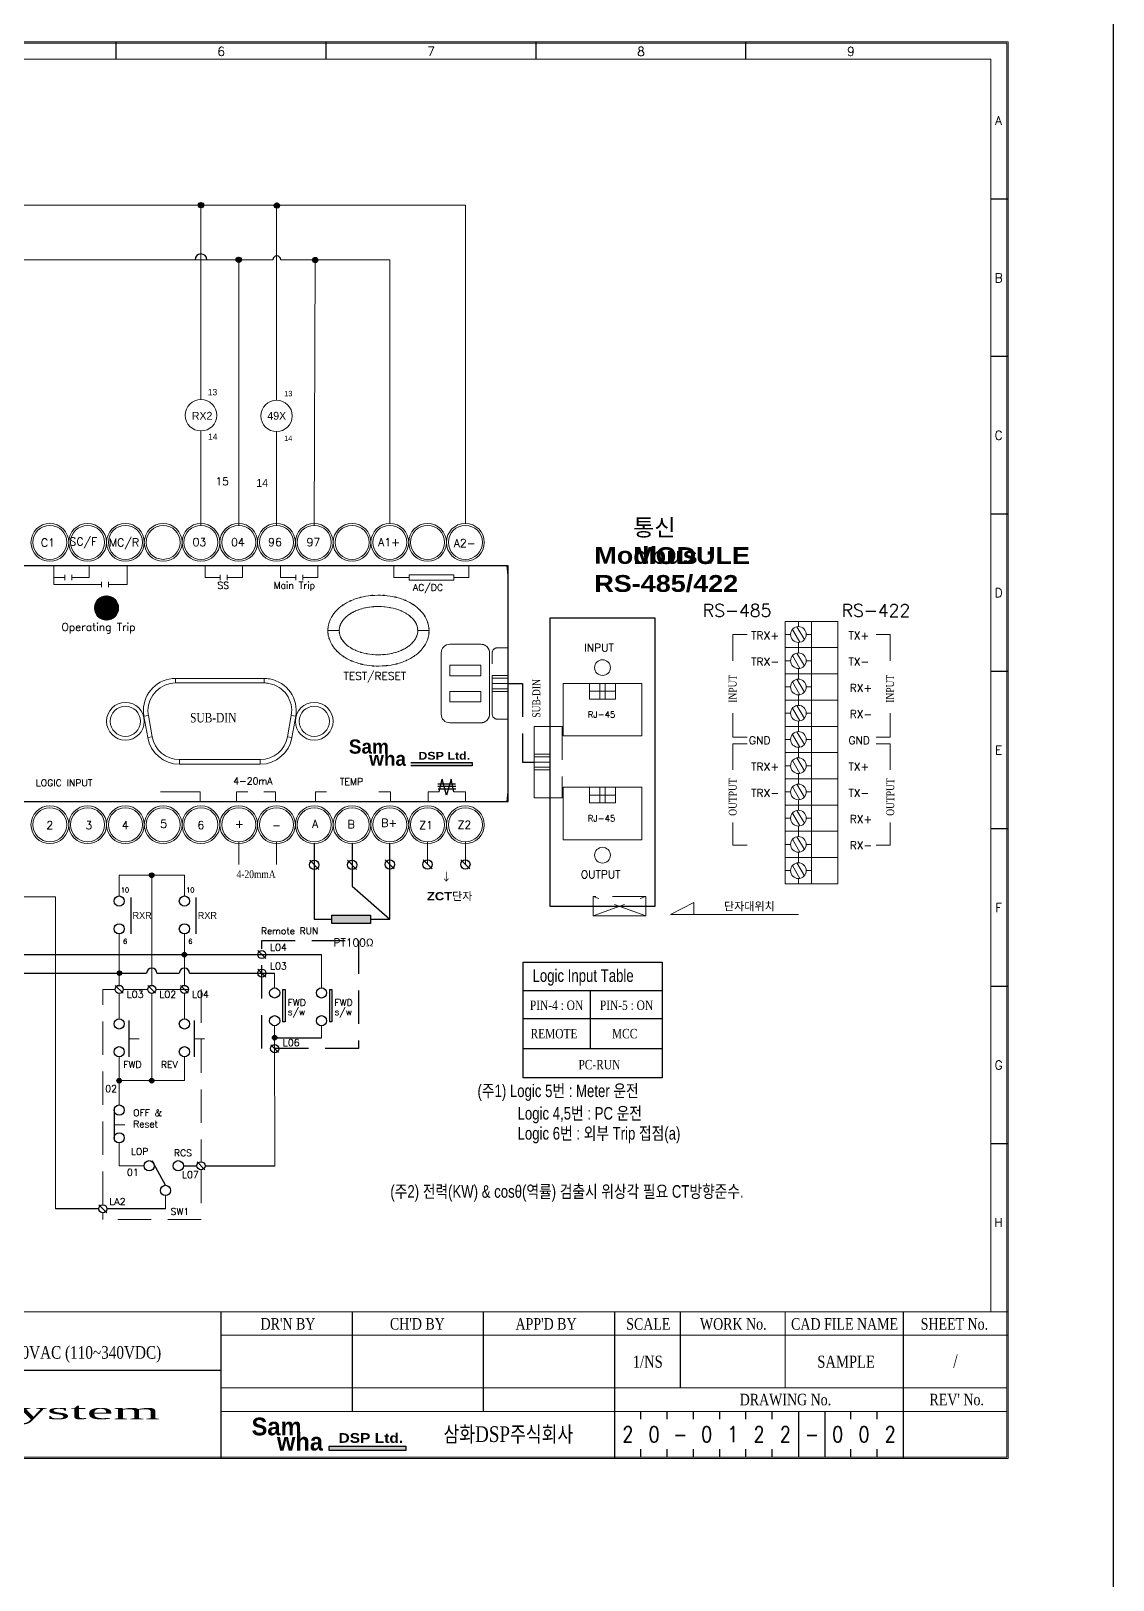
# Model space of a CAD drawing. Header units: millimetres. Extents: x 54 to 1685, y 68 to 1015.
# Drawn here: x 256.5 to 462.8, y 363.6 to 658.8 of the extents above; entities that cross this region are included whole.
import ezdxf
from ezdxf.enums import TextEntityAlignment as Align

# ---------------------------------------------------------------- set-up
doc = ezdxf.new("R2010")
doc.units = ezdxf.units.MM
doc.linetypes.add('DASHED2', pattern=[9.525, 6.35, -3.175])
for name, color, linetype in [('20', 2, 'Continuous'), ('30', 3, 'Continuous'), ('40', 7, 'Continuous'), ('70', 7, 'Continuous')]:
    doc.layers.add(name, color=color, linetype=linetype)
doc.styles.add('ROMANS', font='romans')
doc.styles.add('SD', font='ROMAND.shx', dxfattribs={"width": 0.8})
doc.styles.add('SIMPLEX', font='SIMPLEX.shx', dxfattribs={"bigfont": 'HBRDS.shx'})
doc.styles.add('SS', font='batang.ttc', dxfattribs={"width": 0.8})
doc.styles.get("Standard").update_dxf_attribs({"font": 'BareunDotumPro1.ttf'})
doc.styles.add('STYLE2', font='romant.shx')
doc.styles.add('굴림체', font='gulim.ttc')

msp = doc.modelspace()

# ---------------------------------------------------------------- hatches: boundary and pattern name
for color, points in [(5, [(328.928, 518.736), (328.928, 519.402), (340.632, 519.402), (340.632, 518.736)]), (256, [(313.842, 488.716), (313.842, 490.32), (313.842, 490.32), (321.224, 490.32), (321.224, 490.32), (321.224, 488.716), (321.224, 488.716)]), (5, [(313.344, 388.251), (313.344, 389.084), (327.975, 389.084), (327.975, 388.251)])]:
    msp.add_hatch(color=color).paths.add_polyline_path(points)
at = {"layer": '70'}
h = msp.add_hatch(dxfattribs=at)
h.set_pattern_fill('ANSI33', color=256, style=0)
h.set_pattern_definition([(45, (1094.74, 353.12197), (-0.176776695, 0.176776695), []), (45, (1094.91677, 353.12197), (-0.176776695, 0.176776695), [0.125, -0.0625])])
h.paths.add_polyline_path([(288.932, 626.085, 0.4142136), (288.432, 625.585, 0.4142136), (288.932, 625.085)])
h.paths.add_polyline_path([(288.932, 626.085), (288.932, 625.585), (289.432, 625.585, 0.4142136)])
h.paths.add_polyline_path([(289.432, 625.585), (288.932, 625.585), (288.932, 625.085, 0.4142136)])
h = msp.add_hatch(dxfattribs=at)
h.set_pattern_fill('ANSI33', color=256, style=0)
h.set_pattern_definition([(45, (1109.19713, 353.04866), (-0.176776695, 0.176776695), []), (45, (1109.3739, 353.04866), (-0.176776695, 0.176776695), [0.125, -0.0625])])
h.paths.add_polyline_path([(303.389, 626.012, 0.4142136), (302.889, 625.512, 0.4142136), (303.389, 625.012)])
h.paths.add_polyline_path([(303.389, 626.012), (303.389, 625.512), (303.889, 625.512, 0.4142136)])
h.paths.add_polyline_path([(303.889, 625.512), (303.389, 625.512), (303.389, 625.012, 0.4142136)])
h = msp.add_hatch(dxfattribs=at)
h.set_pattern_fill('ANSI33', color=256, style=0)
h.set_pattern_definition([(45, (1101.9324, 342.7145), (-0.176776695, 0.176776695), []), (45, (1102.10918, 342.7145), (-0.176776695, 0.176776695), [0.125, -0.0625])])
h.paths.add_polyline_path([(296.125, 615.678, 0.4142136), (295.625, 615.178, 0.4142136), (296.125, 614.678)])
h.paths.add_polyline_path([(296.125, 615.678), (296.125, 615.178), (296.625, 615.178, 0.4142136)])
h.paths.add_polyline_path([(296.625, 615.178), (296.125, 615.178), (296.125, 614.678, 0.4142136)])
h = msp.add_hatch(dxfattribs=at)
h.set_pattern_fill('ANSI33', color=256, style=0)
h.set_pattern_definition([(45, (1116.5085, 342.66389), (-0.176776695, 0.176776695), []), (45, (1116.68529, 342.66389), (-0.176776695, 0.176776695), [0.125, -0.0625])])
h.paths.add_polyline_path([(310.701, 615.627, 0.4142136), (310.201, 615.127, 0.4142136), (310.701, 614.627)])
h.paths.add_polyline_path([(310.701, 615.627), (310.701, 615.127), (311.201, 615.127, 0.4142136)])
h.paths.add_polyline_path([(311.201, 615.127), (310.701, 615.127), (310.701, 614.627, 0.4142136)])
at = {"layer": '70', "lineweight": 20}
h = msp.add_hatch(dxfattribs=at)
h.set_pattern_fill('ANSI31', color=3, style=0)
h.set_pattern_definition([(45, (-5007.98675, 25252.11128), (-0.08838834765, 0.08838834765), [])])
h.paths.add_polyline_path([(273.238, 548.827, 1), (268.631, 548.827, 1)])
at = {"layer": '70'}
h = msp.add_hatch(dxfattribs=at)
h.set_pattern_fill('ANSI33', color=256, scale=0.864, style=0)
h.set_pattern_definition([(45, (975.76864, 262.48722), (-0.152735065, 0.152735065), []), (45, (975.92137, 262.48722), (-0.152735065, 0.152735065), [0.108, -0.054])])
h.paths.add_polyline_path([(279.551, 498.328, 0.4142136), (279.119, 497.896, 0.4142136), (279.551, 497.464)])
h.paths.add_polyline_path([(279.551, 498.328), (279.551, 497.896), (279.983, 497.896, 0.4142136)])
h.paths.add_polyline_path([(279.983, 497.896), (279.551, 497.896), (279.551, 497.464, 0.4142136)])
h = msp.add_hatch(dxfattribs=at)
h.set_pattern_fill('ANSI33', color=256, scale=0.864, style=0)
h.set_pattern_definition([(45, (981.99265, 247.36772), (-0.152735065, 0.152735065), []), (45, (982.14538, 247.36772), (-0.152735065, 0.152735065), [0.108, -0.054])])
h.paths.add_polyline_path([(285.775, 483.208, 0.4142136), (285.343, 482.776, 0.4142136), (285.775, 482.344)])
h.paths.add_polyline_path([(285.775, 483.208), (285.775, 482.776), (286.207, 482.776, 0.4142136)])
h.paths.add_polyline_path([(286.207, 482.776), (285.775, 482.776), (285.775, 482.344, 0.4142136)])
h = msp.add_hatch(dxfattribs=at)
h.set_pattern_fill('ANSI33', color=256, scale=0.864, style=0)
h.set_pattern_definition([(45, (969.611, 243.83784), (-0.152735065, 0.152735065), []), (45, (969.76373, 243.83784), (-0.152735065, 0.152735065), [0.108, -0.054])])
h.paths.add_polyline_path([(273.393, 479.678, 0.4142136), (272.961, 479.246, 0.4142136), (273.393, 478.814)])
h.paths.add_polyline_path([(273.393, 479.678), (273.393, 479.246), (273.825, 479.246, 0.4142136)])
h.paths.add_polyline_path([(273.825, 479.246), (273.393, 479.246), (273.393, 478.814, 0.4142136)])
h = msp.add_hatch(dxfattribs=at)
h.set_pattern_fill('ANSI33', color=256, scale=0.864, style=0)
h.set_pattern_definition([(45, (999.1953, 231.52785), (-0.152735065, 0.152735065), []), (45, (999.34803, 231.52785), (-0.152735065, 0.152735065), [0.108, -0.054])])
h.paths.add_polyline_path([(302.977, 467.368, 0.4142136), (302.545, 466.936, 0.4142136), (302.977, 466.504)])
h.paths.add_polyline_path([(302.977, 467.368), (302.977, 466.936), (303.409, 466.936, 0.4142136)])
h.paths.add_polyline_path([(303.409, 466.936), (302.977, 466.936), (302.977, 466.504, 0.4142136)])
h = msp.add_hatch(dxfattribs=at)
h.set_pattern_fill('ANSI33', color=256, scale=0.864, style=0)
h.set_pattern_definition([(45, (969.55366, 223.35494), (-0.152735065, 0.152735065), []), (45, (969.7064, 223.35494), (-0.152735065, 0.152735065), [0.108, -0.054])])
h.paths.add_polyline_path([(273.336, 459.195, 0.4142136), (272.904, 458.763, 0.4142136), (273.336, 458.331)])
h.paths.add_polyline_path([(273.336, 459.195), (273.336, 458.763), (273.768, 458.763, 0.4142136)])
h.paths.add_polyline_path([(273.768, 458.763), (273.336, 458.763), (273.336, 458.331, 0.4142136)])
h = msp.add_hatch(dxfattribs=at)
h.set_pattern_fill('ANSI33', color=256, scale=0.864, style=0)
h.set_pattern_definition([(45, (975.76904, 223.35494), (-0.152735065, 0.152735065), []), (45, (975.92177, 223.35494), (-0.152735065, 0.152735065), [0.108, -0.054])])
h.paths.add_polyline_path([(279.551, 459.195, 0.4142136), (279.119, 458.763, 0.4142136), (279.551, 458.331)])
h.paths.add_polyline_path([(279.551, 459.195), (279.551, 458.763), (279.983, 458.763, 0.4142136)])
h.paths.add_polyline_path([(279.983, 458.763), (279.551, 458.763), (279.551, 458.331, 0.4142136)])

# ---------------------------------------------------------------- linework, layer by layer
at = {"color": 0, "lineweight": 15}
for p, q in [((339.319, 625.585), (185.748, 625.585)), ((288.932, 625.585), (288.932, 588.562)), ((303.33, 625.629), (303.33, 588.436)), ((260.136, 615.178), (185.748, 615.178)), ((273.79, 615.178), (248.621, 615.178)), ((302.645, 615.178), (273.79, 615.178)), ((310.701, 615.178), (304.133, 615.178)), ((324.919, 615.178), (310.701, 615.178)), ((261.223, 493.784), (261.223, 434.339))]:
    msp.add_line(p, q, dxfattribs=at)
at = {"color": 7, "lineweight": 30}
for p, q in [((347.454, 556.89), (194.415, 556.89)), ((347.454, 511.971), (347.454, 556.89)), ((194.415, 511.971), (347.454, 511.971))]:
    msp.add_line(p, q, dxfattribs=at)
at = {"color": 7, "lineweight": 15}
for p, q in [((313.117, 544.508), (315.277, 544.508)), ((332.409, 544.508), (330.249, 544.508)), ((284.098, 535.404), (300.959, 535.404)), ((284.098, 535.404), (284.098, 534.54)), ((284.098, 534.54), (300.959, 534.54)), ((300.959, 535.404), (300.959, 534.54)), ((278.059, 528.205), (278.91, 528.356)), ((278.777, 524.128), (278.059, 528.205)), ((279.629, 524.279), (278.91, 528.356)), ((306.148, 528.356), (305.43, 524.279)), ((306.999, 528.205), (306.148, 528.356)), ((306.999, 528.205), (306.28, 524.128)), ((278.777, 524.128), (279.629, 524.279)), ((306.28, 524.128), (305.43, 524.279)), ((300.24, 519.925), (284.817, 519.925)), ((284.817, 519.061), (284.817, 519.925)), ((300.24, 519.061), (300.24, 519.925)), ((300.24, 519.061), (284.817, 519.061))]:
    msp.add_line(p, q, dxfattribs=at)
at = {"color": 7, "lineweight": 0}
for p, q in [((334.709, 528.596), (334.709, 540.265)), ((336.365, 541.921), (342.275, 541.921)), ((343.93, 540.265), (343.93, 528.596)), ((336.365, 537.921), (342.275, 537.921)), ((336.365, 535.921), (342.275, 535.921)), ((336.365, 532.921), (342.275, 532.921)), ((336.365, 530.921), (342.275, 530.921)), ((342.275, 526.94), (336.365, 526.94))]:
    msp.add_line(p, q, dxfattribs=at)
at = {"color": 5}
for p, q in [((328.928, 519.402), (340.632, 519.402)), ((340.632, 518.736), (328.928, 518.736)), ((340.632, 519.402), (340.632, 518.736)), ((313.344, 389.084), (327.975, 389.084)), ((313.344, 388.251), (313.344, 389.084)), ((327.975, 388.251), (313.344, 388.251)), ((327.975, 389.084), (327.975, 388.251))]:
    msp.add_line(p, q, dxfattribs=at)
at = {"color": 7}
for p, q in [((335.768, 515.268), (334.069, 515.268)), ((335.783, 514.783), (334.084, 514.783)), ((335.831, 514.3), (334.132, 514.3)), ((337.467, 515.268), (335.768, 515.268)), ((337.482, 514.783), (335.783, 514.783)), ((337.53, 514.3), (335.831, 514.3)), ((282.162, 438.811), (279.619, 443.451))]:
    msp.add_line(p, q, dxfattribs=at)
at = {"color": 7, "linetype": 'DASHED2'}
for p, q in [((334.352, 513.798), (334.886, 516.216)), ((335.735, 513.13), (334.886, 516.216)), ((336.585, 516.216), (335.735, 513.13)), ((337.119, 513.798), (336.585, 516.216))]:
    msp.add_line(p, q, dxfattribs=at)
for p, q in [((310.525, 503.929), (310.525, 489.518)), ((317.723, 503.928), (317.723, 495.815)), ((324.922, 489.518), (324.922, 503.928)), ((317.723, 495.815), (324.922, 489.518)), ((310.525, 489.518), (313.842, 489.518)), ((321.224, 489.518), (324.922, 489.518)), ((248.454, 482.776), (291.018, 482.776)), ((291.018, 482.776), (311.895, 482.776)), ((350.355, 459.309), (350.355, 481.304)), ((350.355, 481.304), (376.852, 481.304)), ((376.852, 481.304), (376.852, 459.309)), ((242.234, 479.246), (278.579, 479.246)), ((280.523, 479.246), (284.798, 479.246)), ((286.742, 479.246), (291.018, 479.246)), ((291.018, 479.246), (302.977, 479.246)), ((304.497, 476.115), (304.971, 476.115)), ((313.415, 476.115), (313.889, 476.115)), ((350.355, 475.966), (376.852, 475.966)), ((363.176, 464.861), (363.176, 475.966)), ((304.971, 469.975), (304.497, 469.975)), ((313.889, 469.975), (313.415, 469.975)), ((350.355, 470.627), (376.852, 470.627)), ((302.977, 466.936), (311.895, 466.936)), ((350.355, 464.861), (376.852, 464.861)), ((376.852, 459.309), (350.355, 459.309)), ((285.589, 442.542), (288.174, 442.542)), ((289.713, 442.542), (302.981, 442.542)), ((269.457, 434.339), (261.23, 434.339)), ((282.162, 434.339), (270.996, 434.339))]:
    msp.add_line(p, q)
at = {"color": 0}
for p, q in [((311.383, 499.003), (309.667, 500.741)), ((318.582, 499.003), (316.865, 500.741)), ((325.78, 499.102), (324.064, 500.839)), ((332.977, 499.102), (331.261, 500.839)), ((340.177, 499.102), (338.461, 500.839)), ((275.543, 493.632), (275.543, 486.723)), ((287.982, 493.632), (287.982, 486.723)), ((301.27, 482.026), (299.787, 483.527)), ((301.27, 478.496), (299.787, 479.997)), ((274.077, 475.398), (272.594, 476.899)), ((280.292, 475.398), (278.809, 476.899)), ((286.516, 475.398), (285.033, 476.899)), ((304.497, 476.115), (304.497, 469.975)), ((304.971, 476.115), (304.971, 469.975)), ((313.415, 476.115), (313.415, 469.975)), ((313.889, 476.115), (313.889, 469.975)), ((275.178, 470.208), (275.178, 463.299)), ((287.617, 470.208), (287.617, 463.299)), ((303.719, 464.107), (302.236, 465.608)), ((272.407, 453.417), (272.407, 447.596)), ((289.685, 441.791), (288.202, 443.292)), ((270.968, 433.588), (269.485, 435.089))]:
    msp.add_line(p, q, dxfattribs=at)
at = {"color": 1}
msp.add_lwpolyline([(53.531, 1015.074), (462.75, 1015.074), (462.75, 67.871), (53.531, 67.871)], close=True, dxfattribs=at)
msp.add_lwpolyline([(313.842, 488.716), (313.842, 490.32), (321.224, 490.32), (321.224, 488.716)], close=True)
at = {"color": 3, "linetype": 'DASHED2'}
msp.add_lwpolyline([(300.529, 485.489), (318.96, 485.489), (318.96, 464.857), (300.529, 464.857)], close=True, dxfattribs=at)
at = {"color": 7, "lineweight": 15}
for centre, radius in [((260.136, 561.334), 3.599), ((260.136, 561.334), 3.239), ((267.335, 561.334), 3.599), ((267.335, 561.334), 3.239), ((274.533, 561.334), 3.599), ((274.533, 561.334), 3.239), ((281.732, 561.334), 3.599), ((281.732, 561.334), 3.238), ((288.93, 561.334), 3.599), ((288.93, 561.334), 3.239), ((296.129, 561.334), 3.599), ((296.128, 561.334), 3.239), ((303.327, 561.334), 3.599), ((303.327, 561.334), 3.239), ((310.525, 561.334), 3.599), ((310.525, 561.334), 3.239), ((317.723, 561.334), 3.599), ((317.724, 561.334), 3.24), ((324.922, 561.334), 3.599), ((324.922, 561.334), 3.239), ((332.121, 561.334), 3.599), ((332.121, 561.334), 3.239), ((339.319, 561.334), 3.6), ((339.319, 561.334), 3.239), ((274.533, 527.232), 3.599), ((274.534, 527.232), 2.879), ((310.525, 527.232), 3.599), ((310.526, 527.232), 2.879), ((260.136, 507.528), 3.599), ((260.136, 507.528), 3.239), ((267.335, 507.528), 3.599), ((267.335, 507.528), 3.239), ((274.533, 507.528), 3.599), ((274.533, 507.528), 3.239), ((281.732, 507.528), 3.599), ((281.732, 507.528), 3.238), ((288.93, 507.528), 3.599), ((288.93, 507.528), 3.239), ((296.129, 507.528), 3.599), ((296.128, 507.528), 3.239), ((303.327, 507.528), 3.599), ((303.327, 507.528), 3.239), ((310.525, 507.528), 3.599), ((310.525, 507.528), 3.239), ((317.723, 507.528), 3.599), ((317.724, 507.528), 3.24), ((324.922, 507.528), 3.599), ((324.922, 507.528), 3.239), ((332.121, 507.528), 3.599), ((332.121, 507.528), 3.239), ((339.319, 507.528), 3.6), ((339.319, 507.528), 3.239)]:
    msp.add_circle(centre, radius, dxfattribs=at)
at = {"color": 3, "lineweight": 15}
msp.add_circle((270.934, 548.827), 2.303, dxfattribs=at)
at = {"color": 0}
for centre, radius in [((310.525, 499.872), 0.891), ((317.723, 499.872), 0.891), ((324.922, 499.971), 0.891), ((332.119, 499.971), 0.891), ((339.319, 499.971), 0.891), ((273.34, 492.984), 0.972), ((285.779, 492.984), 0.972), ((273.34, 487.695), 0.972), ((285.779, 487.695), 0.972), ((300.529, 482.776), 0.77), ((300.529, 479.246), 0.77), ((273.336, 476.148), 0.77), ((279.551, 476.148), 0.77), ((285.775, 476.148), 0.77), ((302.977, 475.467), 0.972), ((311.895, 475.467), 0.972), ((273.336, 469.56), 0.972), ((285.775, 469.56), 0.972), ((302.977, 470.178), 0.972), ((311.895, 470.178), 0.972), ((273.336, 464.271), 0.972), ((285.775, 464.271), 0.972), ((302.978, 464.857), 0.77), ((273.342, 453.151), 0.972), ((273.342, 447.862), 0.972), ((279.053, 442.542), 0.972), ((284.617, 442.542), 0.972), ((288.943, 442.542), 0.77), ((282.162, 437.839), 0.972), ((270.227, 434.339), 0.77)]:
    msp.add_circle(centre, radius, dxfattribs=at)
for centre, radius in [((288.932, 615.178), 1.125), ((279.551, 479.246), 0.972), ((285.77, 479.246), 0.972)]:
    msp.add_arc(centre, radius, 0, 180, dxfattribs=at)
msp.add_arc((303.388, 615.178), 0.746, 0, 180)
at = {"color": 7, "lineweight": 15}
for points, knots in [([(347.224, 556.89), (347.224, 556.885), (347.22, 556.881), (347.215, 556.881), (347.21, 556.881), (347.206, 556.885), (347.206, 556.89), (347.206, 556.894), (347.21, 556.899), (347.215, 556.899), (347.22, 556.899), (347.224, 556.894), (347.224, 556.89)], [0, 0, 0, 0, 1, 1, 1, 2, 2, 2, 3, 3, 3, 4, 4, 4, 4]), ([(313.117, 544.508), (313.189, 545.736), (313.056, 544.102), (313.184, 545.326), (313.66, 547.178), (312.942, 544.732), (313.541, 546.548), (314.526, 548.378), (313.136, 545.985), (314.238, 547.745), (315.744, 549.444), (313.668, 547.243), (315.276, 548.845), (317.29, 550.326), (314.553, 548.428), (316.644, 549.795), (319.146, 550.988), (315.774, 549.479), (318.331, 550.55), (321.309, 551.391), (317.312, 550.36), (320.327, 551.065), (323.797, 551.458), (319.162, 551.041), (322.645, 551.274), (326.174, 551.094), (321.477, 551.443), (324.994, 551.1), (328.058, 550.432), (323.996, 551.415), (327.026, 550.608), (329.628, 549.566), (326.195, 551.039), (328.742, 549.872), (330.883, 548.523), (328.08, 550.397), (330.144, 548.936), (331.798, 547.347), (329.659, 549.529), (331.214, 547.844), (332.359, 546.093), (330.91, 548.476), (331.938, 546.652), (332.576, 544.847), (331.807, 547.28), (332.323, 545.436), (332.487, 544.046), (332.316, 545.904), (332.409, 544.508)], [0, 0, 0, 0, 1, 1, 1, 2, 2, 2, 3, 3, 3, 4, 4, 4, 5, 5, 5, 6, 6, 6, 7, 7, 7, 8, 8, 8, 9, 9, 9, 10, 10, 10, 11, 11, 11, 12, 12, 12, 13, 13, 13, 14, 14, 14, 15, 15, 15, 16, 16, 16, 16]), ([(315.277, 544.508), (315.292, 544.942), (315.263, 544.365), (315.291, 544.797), (315.356, 545.261), (315.261, 544.644), (315.339, 545.105), (315.461, 545.594), (315.288, 544.945), (315.425, 545.429), (315.611, 545.93), (315.353, 545.267), (315.555, 545.761), (315.804, 546.259), (315.461, 545.599), (315.725, 546.091), (316.038, 546.58), (315.612, 545.933), (315.939, 546.414), (316.315, 546.893), (315.806, 546.261), (316.194, 546.729), (316.634, 547.194), (316.039, 546.582), (316.49, 547.035), (316.995, 547.483), (316.316, 546.894), (316.83, 547.33), (317.401, 547.757), (316.635, 547.195), (317.213, 547.611), (317.854, 548.02), (316.995, 547.483), (317.643, 547.878), (318.361, 548.266), (317.399, 547.759), (318.124, 548.132), (318.922, 548.493), (317.854, 548.022), (318.659, 548.367), (319.532, 548.692), (318.363, 548.269), (319.242, 548.579), (320.205, 548.867), (318.919, 548.496), (319.886, 548.765), (320.957, 549.009), (319.525, 548.697), (320.603, 548.921), (321.806, 549.111), (320.198, 548.874), (321.406, 549.04), (322.759, 549.154), (320.954, 549.02), (322.308, 549.107), (323.809, 549.119), (321.809, 549.127), (323.308, 549.103), (324.952, 548.976), (322.763, 549.173), (324.402, 549.005), (326.122, 548.704), (323.835, 549.137), (325.546, 548.788), (327.202, 548.313), (325.005, 548.981), (326.644, 548.454), (328.124, 547.831), (326.166, 548.696), (327.623, 548.021), (328.908, 547.266), (327.215, 548.306), (328.469, 547.501), (329.56, 546.612), (328.135, 547.832), (329.181, 546.891), (330.06, 545.848), (328.931, 547.273), (329.746, 546.179), (330.354, 544.978), (329.604, 546.607), (330.12, 545.364), (330.365, 544.087), (330.109, 545.799), (330.249, 544.508)], [0, 0, 0, 0, 1, 1, 1, 2, 2, 2, 3, 3, 3, 4, 4, 4, 5, 5, 5, 6, 6, 6, 7, 7, 7, 8, 8, 8, 9, 9, 9, 10, 10, 10, 11, 11, 11, 12, 12, 12, 13, 13, 13, 14, 14, 14, 15, 15, 15, 16, 16, 16, 17, 17, 17, 18, 18, 18, 19, 19, 19, 20, 20, 20, 21, 21, 21, 22, 22, 22, 23, 23, 23, 24, 24, 24, 25, 25, 25, 26, 26, 26, 27, 27, 27, 28, 28, 28, 28]), ([(332.409, 544.508), (332.336, 543.28), (332.471, 544.914), (332.343, 543.69), (331.865, 541.838), (332.583, 544.283), (331.983, 542.468), (331, 540.638), (332.391, 543.031), (331.288, 541.27), (329.782, 539.572), (331.858, 541.774), (330.249, 540.17), (328.235, 538.69), (330.974, 540.589), (328.881, 539.221), (326.381, 538.028), (329.751, 539.537), (327.195, 538.466), (324.216, 537.624), (328.211, 538.656), (325.197, 537.95), (321.727, 537.558), (326.364, 537.975), (322.88, 537.742), (319.349, 537.923), (324.048, 537.573), (320.53, 537.917), (317.467, 538.586), (321.53, 537.602), (318.5, 538.41), (315.897, 539.451), (319.33, 537.977), (316.783, 539.145), (314.643, 540.493), (317.446, 538.621), (315.381, 540.082), (313.727, 541.669), (315.866, 539.488), (314.311, 541.172), (313.167, 542.924), (314.615, 540.541), (313.588, 542.364), (312.95, 544.17), (313.718, 541.737), (313.203, 543.581), (313.038, 544.969), (313.209, 543.113), (313.117, 544.508)], [0, 0, 0, 0, 1, 1, 1, 2, 2, 2, 3, 3, 3, 4, 4, 4, 5, 5, 5, 6, 6, 6, 7, 7, 7, 8, 8, 8, 9, 9, 9, 10, 10, 10, 11, 11, 11, 12, 12, 12, 13, 13, 13, 14, 14, 14, 15, 15, 15, 16, 16, 16, 16]), ([(330.249, 544.508), (330.233, 544.075), (330.262, 544.652), (330.235, 544.22), (330.17, 543.756), (330.266, 544.373), (330.188, 543.912), (330.064, 543.423), (330.237, 544.071), (330.1, 543.588), (329.914, 543.088), (330.172, 543.749), (329.972, 543.256), (329.722, 542.758), (330.064, 543.417), (329.8, 542.926), (329.487, 542.436), (329.913, 543.084), (329.587, 542.604), (329.211, 542.125), (329.72, 542.755), (329.333, 542.287), (328.892, 541.824), (329.486, 542.435), (329.035, 541.982), (328.53, 541.534), (329.21, 542.123), (328.696, 541.688), (328.126, 541.259), (328.892, 541.822), (328.312, 541.406), (327.673, 540.998), (328.531, 541.533), (327.882, 541.138), (327.165, 540.751), (328.127, 541.257), (327.402, 540.885), (326.605, 540.524), (327.673, 540.994), (326.868, 540.649), (325.994, 540.323), (327.163, 540.747), (326.283, 540.439), (325.321, 540.15), (326.608, 540.522), (325.64, 540.251), (324.568, 540.006), (326.001, 540.32), (324.924, 540.096), (323.72, 539.905), (325.328, 540.143), (324.12, 539.977), (322.768, 539.862), (324.573, 539.996), (323.218, 539.91), (321.718, 539.898), (323.719, 539.891), (322.217, 539.913), (320.575, 540.04), (322.763, 539.843), (321.123, 540.012), (319.403, 540.312), (321.691, 539.878), (319.98, 540.229), (318.325, 540.703), (320.521, 540.035), (318.882, 540.563), (317.402, 541.186), (319.361, 540.32), (317.904, 540.995), (316.617, 541.749), (318.31, 540.709), (317.056, 541.515), (315.967, 542.404), (317.391, 541.184), (316.345, 542.125), (315.465, 543.168), (316.595, 541.744), (315.78, 542.838), (315.173, 544.038), (315.923, 542.409), (315.405, 543.652), (315.16, 544.93), (315.417, 543.216), (315.277, 544.508)], [0, 0, 0, 0, 1, 1, 1, 2, 2, 2, 3, 3, 3, 4, 4, 4, 5, 5, 5, 6, 6, 6, 7, 7, 7, 8, 8, 8, 9, 9, 9, 10, 10, 10, 11, 11, 11, 12, 12, 12, 13, 13, 13, 14, 14, 14, 15, 15, 15, 16, 16, 16, 17, 17, 17, 18, 18, 18, 19, 19, 19, 20, 20, 20, 21, 21, 21, 22, 22, 22, 23, 23, 23, 24, 24, 24, 25, 25, 25, 26, 26, 26, 27, 27, 27, 28, 28, 28, 28]), ([(284.098, 535.404), (280.711, 535.404), (277.965, 532.658), (277.965, 529.271), (277.965, 528.914), (277.996, 528.557), (278.059, 528.205)], [0, 0, 0, 0, 1, 1, 1, 2, 2, 2, 2]), ([(284.098, 534.54), (281.188, 534.54), (278.829, 532.181), (278.829, 529.271), (278.829, 528.965), (278.856, 528.658), (278.91, 528.356)], [0, 0, 0, 0, 1, 1, 1, 2, 2, 2, 2]), ([(306.999, 528.205), (307.587, 531.542), (305.36, 534.722), (302.024, 535.311), (301.672, 535.373), (301.316, 535.404), (300.959, 535.404)], [0, 0, 0, 0, 1, 1, 1, 2, 2, 2, 2]), ([(306.148, 528.356), (306.654, 531.221), (304.74, 533.954), (301.874, 534.459), (301.571, 534.514), (301.266, 534.54), (300.959, 534.54)], [0, 0, 0, 0, 1, 1, 1, 2, 2, 2, 2]), ([(347.462, 516.075), (347.462, 516.069), (347.459, 516.066), (347.454, 516.066), (347.449, 516.066), (347.443, 516.069), (347.443, 516.075), (347.443, 516.079), (347.449, 516.084), (347.454, 516.084), (347.459, 516.084), (347.462, 516.079), (347.462, 516.075)], [0, 0, 0, 0, 1, 1, 1, 2, 2, 2, 3, 3, 3, 4, 4, 4, 4]), ([(347.224, 511.971), (347.224, 511.966), (347.22, 511.962), (347.215, 511.962), (347.21, 511.962), (347.206, 511.966), (347.206, 511.971), (347.206, 511.976), (347.21, 511.98), (347.215, 511.98), (347.22, 511.98), (347.224, 511.976), (347.224, 511.971)], [0, 0, 0, 0, 1, 1, 1, 2, 2, 2, 3, 3, 3, 4, 4, 4, 4])]:
    msp.add_open_spline(points, degree=3, knots=knots, dxfattribs=at)
for points in [[(347.454, 554.472), (347.384, 555.279), (347.304, 556.085), (347.215, 556.89)], [(278.777, 524.128), (279.294, 521.198), (281.841, 519.061), (284.817, 519.061)], [(279.629, 524.279), (280.072, 521.76), (282.261, 519.925), (284.817, 519.925)], [(300.24, 519.925), (302.796, 519.925), (304.986, 521.76), (305.43, 524.279)], [(300.24, 519.061), (303.217, 519.061), (305.763, 521.198), (306.28, 524.128)], [(347.215, 511.971), (347.304, 512.776), (347.384, 513.582), (347.454, 514.39)]]:
    msp.add_open_spline(points, degree=3, dxfattribs=at)
at = {"color": 7, "lineweight": 0}
for points in [[(336.365, 541.921), (335.451, 541.921), (334.709, 541.179), (334.709, 540.265)], [(334.709, 528.596), (334.709, 527.682), (335.451, 526.94), (336.365, 526.94)]]:
    msp.add_open_spline(points, degree=3, dxfattribs=at)
for points in [[(343.93, 540.265), (343.842, 541.037), (344.004, 540.013), (343.849, 540.777), (343.527, 541.485), (343.997, 540.562), (343.614, 541.238), (343.089, 541.811), (343.821, 541.08), (343.248, 541.604), (342.572, 541.987), (343.495, 541.517), (342.787, 541.84), (342.024, 541.994), (343.047, 541.832), (342.275, 541.921)], [(342.275, 526.94), (343.047, 527.029), (342.024, 526.867), (342.787, 527.021), (343.495, 527.344), (342.572, 526.875), (343.248, 527.257), (343.821, 527.782), (343.089, 527.05), (343.614, 527.622), (343.997, 528.3), (343.527, 527.377), (343.849, 528.084), (344.004, 528.847), (343.842, 527.823), (343.93, 528.596)]]:
    msp.add_open_spline(points, degree=3, knots=[0, 0, 0, 0, 1, 1, 1, 2, 2, 2, 3, 3, 3, 4, 4, 4, 5, 5, 5, 5], dxfattribs=at)
at = {"layer": '20', "color": 0, "lineweight": 13}
msp.add_lwpolyline([(66.092, 414.728), (66.092, 653.428), (439.492, 653.428), (439.492, 414.728)], dxfattribs=at)
at = {"layer": '30', "color": 0}
for p, q in [((272.792, 653.428), (272.792, 656.728)), ((312.792, 653.428), (312.792, 656.728)), ((352.792, 653.428), (352.792, 656.728)), ((392.792, 653.428), (392.792, 656.728)), ((442.792, 626.728), (439.492, 626.728)), ((442.792, 596.728), (439.492, 596.728)), ((442.792, 566.728), (439.492, 566.728)), ((442.792, 536.728), (439.492, 536.728)), ((442.792, 506.728), (439.492, 506.728)), ((442.792, 476.728), (439.492, 476.728)), ((442.792, 446.728), (439.492, 446.728))]:
    msp.add_line(p, q, dxfattribs=at)
at = {"layer": '40', "color": 0}
for p, q in [((292.792, 386.728), (292.792, 414.728)), ((317.792, 395.728), (317.792, 414.728)), ((342.792, 395.728), (342.792, 414.728)), ((367.792, 386.728), (367.792, 414.728)), ((380.292, 400.228), (380.292, 414.728)), ((422.792, 400.228), (422.792, 414.728)), ((292.792, 403.528), (202.792, 403.528)), ((422.792, 386.728), (422.792, 400.228)), ((372.792, 394.228), (372.792, 395.728)), ((377.792, 394.228), (377.792, 395.728)), ((382.792, 394.228), (382.792, 395.728)), ((387.792, 394.228), (387.792, 395.728)), ((392.792, 394.228), (392.792, 395.728)), ((397.807, 394.228), (397.807, 395.728)), ((402.86, 387.028), (402.86, 395.728)), ((407.86, 387.028), (407.86, 395.728)), ((412.792, 394.228), (412.792, 395.728)), ((417.792, 394.228), (417.792, 395.728)), ((372.792, 387.028), (372.792, 388.528)), ((377.792, 387.028), (377.792, 388.528)), ((382.792, 387.028), (382.792, 388.528)), ((387.792, 387.028), (387.792, 388.528)), ((392.792, 387.028), (392.792, 388.528)), ((397.807, 387.028), (397.807, 388.528)), ((412.792, 387.028), (412.792, 388.528)), ((417.792, 387.028), (417.792, 388.528))]:
    msp.add_line(p, q, dxfattribs=at)
at = {"layer": '40', "color": 0, "lineweight": 13}
for p, q in [((400.292, 400.228), (400.292, 414.728)), ((442.792, 410.228), (292.792, 410.228)), ((442.592, 400.228), (292.792, 400.228)), ((442.592, 395.728), (292.792, 395.728))]:
    msp.add_line(p, q, dxfattribs=at)
at = {"layer": '70', "lineweight": 15}
for p, q in [((339.319, 564.933), (339.319, 625.585)), ((296.125, 564.933), (296.125, 615.178)), ((324.919, 564.933), (324.919, 615.178)), ((288.934, 564.573), (288.933, 582.562)), ((303.33, 564.572), (303.329, 582.436)), ((288.935, 564.572), (288.935, 568.89)), ((296.13, 564.572), (296.13, 568.89)), ((303.325, 564.573), (303.325, 568.89)), ((310.526, 564.572), (310.526, 568.89)), ((260.914, 553.299), (260.914, 556.89)), ((263.005, 554.154), (263.005, 555.13)), ((264.353, 554.154), (264.353, 555.13)), ((267.652, 554.658), (267.652, 556.89)), ((274.838, 553.299), (274.838, 556.89)), ((289.71, 554.658), (289.71, 556.89)), ((292.59, 554.154), (292.59, 555.13)), ((293.938, 554.154), (293.938, 555.13)), ((296.818, 554.658), (296.818, 556.89)), ((304.107, 554.658), (304.107, 556.89)), ((306.987, 554.154), (306.987, 555.13)), ((308.335, 554.154), (308.335, 555.13)), ((311.215, 554.658), (311.215, 556.89)), ((325.706, 554.658), (325.706, 556.89)), ((328.586, 554.154), (328.586, 555.13)), ((328.586, 555.13), (337.134, 555.13)), ((337.134, 554.154), (337.134, 555.13)), ((340.014, 554.658), (340.014, 556.89)), ((263.005, 554.658), (260.914, 554.658)), ((260.914, 553.299), (269.95, 553.299)), ((264.353, 554.658), (267.652, 554.658)), ((269.95, 552.81), (269.95, 553.787)), ((271.298, 552.81), (271.298, 553.787)), ((271.298, 553.299), (274.838, 553.299)), ((292.59, 554.658), (289.71, 554.658)), ((293.938, 554.658), (296.818, 554.658)), ((306.987, 554.658), (304.107, 554.658)), ((308.335, 554.658), (311.215, 554.658)), ((328.586, 554.658), (325.706, 554.658)), ((337.134, 554.154), (328.586, 554.154)), ((337.134, 554.658), (340.014, 554.658)), ((410.293, 546.274), (400.293, 546.274)), ((400.293, 546.274), (400.293, 541.274)), ((402.793, 546.274), (402.793, 545.274)), ((405.293, 546.274), (405.293, 541.274)), ((410.293, 546.274), (410.293, 541.274)), ((390.293, 543.774), (390.293, 538.774)), ((392.998, 543.774), (390.293, 543.774)), ((401.293, 543.774), (400.293, 543.774)), ((401.653, 544.749), (403.067, 542.299)), ((402.519, 545.249), (403.933, 542.799)), ((405.293, 543.774), (404.293, 543.774)), ((417.588, 543.774), (420.293, 543.774)), ((420.293, 543.774), (420.293, 538.774)), ((410.293, 541.274), (400.293, 541.274)), ((400.293, 541.274), (400.293, 536.274)), ((410.293, 541.274), (400.293, 541.274)), ((402.519, 540.249), (403.933, 537.799)), ((402.793, 542.274), (402.793, 541.274)), ((402.793, 541.274), (402.793, 540.274)), ((405.293, 541.274), (405.293, 536.274)), ((410.293, 541.274), (410.293, 536.274)), ((401.293, 538.774), (400.293, 538.774)), ((401.653, 539.749), (403.067, 537.299)), ((402.793, 537.274), (402.793, 536.274)), ((405.293, 538.774), (404.293, 538.774)), ((410.293, 536.274), (400.293, 536.274)), ((400.293, 536.274), (400.293, 531.274)), ((410.293, 536.274), (400.293, 536.274)), ((401.653, 534.749), (403.067, 532.299)), ((402.519, 535.249), (403.933, 532.799)), ((402.793, 536.274), (402.793, 535.274)), ((405.293, 536.274), (405.293, 531.274)), ((410.293, 536.274), (410.293, 531.274)), ((401.293, 533.774), (400.293, 533.774)), ((402.793, 532.274), (402.793, 531.274)), ((405.293, 533.774), (404.293, 533.774)), ((390.293, 528.774), (390.293, 524.214)), ((410.293, 531.274), (400.293, 531.274)), ((400.293, 531.274), (400.293, 526.274)), ((410.293, 531.274), (400.293, 531.274)), ((401.293, 528.774), (400.293, 528.774)), ((401.653, 529.749), (403.067, 527.299)), ((402.519, 530.249), (403.933, 527.799)), ((402.793, 531.274), (402.793, 530.274)), ((405.293, 528.774), (404.293, 528.774)), ((405.293, 531.274), (405.293, 526.274)), ((410.293, 531.274), (410.293, 526.274)), ((420.293, 528.774), (420.293, 524.214)), ((352.421, 526.266), (355.458, 526.266)), ((352.421, 526.266), (352.421, 512.666)), ((355.458, 526.266), (355.458, 512.666)), ((410.293, 526.274), (400.293, 526.274)), ((400.293, 526.274), (400.293, 521.274)), ((410.293, 526.274), (400.293, 526.274)), ((402.793, 527.274), (402.793, 526.274)), ((402.793, 526.274), (402.793, 525.274)), ((405.293, 526.274), (405.293, 521.274)), ((410.293, 526.274), (410.293, 521.274)), ((392.998, 524.214), (390.293, 524.214)), ((392.998, 522.971), (390.293, 522.971)), ((390.293, 522.971), (390.293, 517.971)), ((401.293, 523.774), (400.293, 523.774)), ((401.653, 524.749), (403.067, 522.299)), ((402.519, 525.249), (403.933, 522.799)), ((405.293, 523.774), (404.293, 523.774)), ((417.588, 524.214), (420.293, 524.214)), ((417.588, 522.971), (420.293, 522.971)), ((420.293, 522.971), (420.293, 517.971)), ((352.421, 517.966), (352.421, 520.966)), ((355.458, 520.966), (352.421, 520.966)), ((355.458, 520.466), (352.421, 520.466)), ((355.458, 517.966), (355.458, 520.966)), ((410.293, 521.274), (400.293, 521.274)), ((400.293, 521.274), (400.293, 516.274)), ((410.293, 521.274), (400.293, 521.274)), ((401.653, 519.749), (403.067, 517.299)), ((402.519, 520.249), (403.933, 517.799)), ((402.793, 522.274), (402.793, 521.274)), ((402.793, 521.274), (402.793, 520.274)), ((405.293, 521.274), (405.293, 516.274)), ((410.293, 521.274), (410.293, 516.274)), ((355.458, 519.466), (352.421, 519.466)), ((352.421, 519.466), (355.458, 519.466)), ((355.458, 518.466), (352.421, 518.466)), ((355.458, 517.966), (352.421, 517.966)), ((401.293, 518.774), (400.293, 518.774)), ((402.793, 517.274), (402.793, 516.274)), ((405.293, 518.774), (404.293, 518.774)), ((288.756, 513.798), (281.202, 513.798)), ((288.756, 513.798), (288.756, 511.971)), ((297.857, 513.798), (295.732, 513.798)), ((295.732, 513.798), (295.732, 511.971)), ((300.933, 513.798), (303.15, 513.798)), ((303.15, 513.798), (303.15, 511.971)), ((312.857, 513.798), (310.732, 513.798)), ((310.732, 513.798), (310.732, 511.971)), ((322.823, 513.798), (325.04, 513.798)), ((325.04, 513.798), (325.04, 511.971)), ((334.352, 513.798), (332.228, 513.798)), ((332.228, 513.798), (332.228, 511.971)), ((337.119, 513.798), (339.335, 513.798)), ((339.335, 513.798), (339.335, 511.971)), ((410.293, 516.274), (400.293, 516.274)), ((400.293, 516.274), (400.293, 511.274)), ((410.293, 516.274), (400.293, 516.274)), ((401.293, 513.774), (400.293, 513.774)), ((401.653, 514.749), (403.067, 512.299)), ((402.519, 515.249), (403.933, 512.799)), ((402.793, 516.274), (402.793, 515.274)), ((405.293, 513.774), (404.293, 513.774)), ((405.293, 516.274), (405.293, 511.274)), ((410.293, 516.274), (410.293, 511.274)), ((355.458, 512.666), (352.421, 512.666)), ((410.293, 511.274), (400.293, 511.274)), ((400.293, 511.274), (400.293, 506.274)), ((410.293, 511.274), (400.293, 511.274)), ((402.793, 512.274), (402.793, 511.274)), ((402.793, 511.274), (402.793, 510.274)), ((405.293, 511.274), (405.293, 506.274)), ((410.293, 511.274), (410.293, 506.274)), ((390.293, 507.971), (390.293, 503.613)), ((401.293, 508.774), (400.293, 508.774)), ((401.653, 509.749), (403.067, 507.299)), ((402.519, 510.249), (403.933, 507.799)), ((405.293, 508.774), (404.293, 508.774)), ((420.293, 507.971), (420.293, 503.613)), ((410.293, 506.274), (400.293, 506.274)), ((410.293, 506.274), (400.293, 506.274)), ((400.293, 506.274), (400.293, 501.274)), ((410.293, 506.274), (400.293, 506.274)), ((402.519, 505.249), (403.933, 502.799)), ((402.793, 507.274), (402.793, 506.274)), ((402.793, 506.274), (402.793, 505.274)), ((405.293, 506.274), (405.293, 501.274)), ((410.293, 506.274), (410.293, 501.274)), ((296.129, 499.971), (296.129, 504.289)), ((303.329, 499.971), (303.329, 504.288)), ((332.119, 499.971), (332.119, 504.288)), ((339.319, 499.971), (339.319, 504.289)), ((392.998, 503.613), (390.293, 503.613)), ((401.293, 503.774), (400.293, 503.774)), ((401.653, 504.749), (403.067, 502.299)), ((402.793, 502.274), (402.793, 501.274)), ((405.293, 503.774), (404.293, 503.774)), ((417.588, 503.613), (420.293, 503.613)), ((410.293, 501.274), (400.293, 501.274)), ((400.293, 501.274), (400.293, 496.274)), ((410.293, 501.274), (400.293, 501.274)), ((401.653, 499.749), (403.067, 497.299)), ((402.519, 500.249), (403.933, 497.799)), ((402.793, 501.274), (402.793, 500.274)), ((405.293, 501.274), (405.293, 496.274)), ((410.293, 501.274), (410.293, 496.274)), ((273.335, 497.896), (285.775, 497.896)), ((273.335, 493.956), (273.335, 497.896)), ((279.551, 476.918), (279.551, 497.896)), ((285.775, 493.956), (285.775, 497.896)), ((401.293, 498.774), (400.293, 498.774)), ((410.293, 496.274), (400.293, 496.274)), ((402.793, 497.274), (402.793, 496.274)), ((405.293, 498.774), (404.293, 498.774)), ((224.89, 493.784), (261.223, 493.784)), ((273.336, 476.918), (273.336, 486.723)), ((285.775, 476.918), (285.775, 486.723)), ((261.23, 483.498), (261.23, 434.339)), ((311.895, 482.776), (311.895, 476.439)), ((302.977, 479.246), (302.977, 476.439)), ((273.336, 472.516), (273.336, 475.378)), ((279.551, 472.516), (279.551, 475.378)), ((285.775, 472.516), (285.775, 475.378)), ((273.336, 472.516), (273.336, 470.532)), ((279.551, 472.516), (279.551, 458.763)), ((285.775, 472.516), (285.775, 470.532)), ((277.179, 466.753), (275.178, 466.753)), ((289.618, 466.753), (287.617, 466.753)), ((302.981, 442.542), (302.977, 469.206)), ((311.895, 466.936), (311.895, 469.206)), ((273.336, 463.299), (273.336, 454.123)), ((285.775, 463.299), (285.775, 458.763)), ((273.336, 458.763), (285.775, 458.763)), ((274.408, 450.344), (272.407, 450.344)), ((273.336, 446.89), (273.336, 442.542)), ((273.336, 442.542), (278.081, 442.542)), ((282.162, 436.867), (282.162, 434.339))]:
    msp.add_line(p, q, dxfattribs=at)
at = {"layer": '70', "lineweight": 13}
for p, q in [((310.481, 564.573), (310.701, 615.178)), ((336.365, 537.921), (336.365, 535.921)), ((342.275, 537.921), (342.275, 535.921)), ((336.365, 532.921), (336.365, 530.921)), ((342.275, 532.921), (342.275, 530.921)), ((373.689, 490.153), (373.689, 493.846)), ((368.601, 491.966), (363.689, 490.153)), ((363.689, 490.153), (373.689, 490.153)), ((363.689, 490.153), (373.689, 490.153)), ((373.689, 490.153), (368.778, 491.966)), ((378.402, 490.404), (382.837, 492.703)), ((402.787, 490.404), (378.402, 490.404)), ((382.837, 492.703), (382.837, 490.404))]:
    msp.add_line(p, q, dxfattribs=at)
at = {"layer": '70', "lineweight": 30}
for p, q in [((355.458, 491.966), (355.458, 546.966)), ((355.458, 546.966), (375.458, 546.966)), ((375.458, 546.966), (375.458, 491.966)), ((375.458, 491.966), (355.458, 491.966))]:
    msp.add_line(p, q, dxfattribs=at)
at = {"layer": '70', "linetype": 'DASHED2', "lineweight": 15}
for p, q in [((344.417, 528.64), (344.417, 540.24)), ((345.417, 541.24), (347.454, 541.24)), ((347.454, 526.94), (347.454, 541.94)), ((344.417, 535.94), (347.454, 535.94)), ((344.417, 535.94), (344.417, 532.94)), ((344.417, 535.44), (347.454, 535.44)), ((347.454, 534.44), (344.417, 534.44)), ((344.417, 534.44), (347.454, 534.44)), ((347.454, 535.94), (347.454, 532.94)), ((344.417, 533.44), (347.454, 533.44)), ((344.417, 532.94), (347.454, 532.94)), ((347.454, 527.64), (345.417, 527.64)), ((355.458, 526.266), (357.788, 526.266)), ((357.788, 526.266), (357.788, 512.666)), ((357.788, 512.666), (354.458, 512.666))]:
    msp.add_line(p, q, dxfattribs=at)
at = {"layer": '70', "color": 0, "linetype": 'DASHED2', "lineweight": 30}
for p, q in [((347.454, 534.44), (350.24, 534.44)), ((350.24, 534.44), (350.24, 519.466)), ((350.24, 519.466), (352.421, 519.466))]:
    msp.add_line(p, q, dxfattribs=at)
at = {"layer": '70', "color": 4, "lineweight": 15}
for p, q in [((357.958, 534.466), (372.958, 534.466)), ((357.958, 524.466), (357.958, 534.466)), ((362.958, 531.466), (362.958, 534.466)), ((364.958, 531.466), (364.958, 534.466)), ((365.958, 534.466), (365.958, 531.466)), ((367.958, 534.466), (367.958, 531.466)), ((372.958, 534.466), (372.958, 524.466)), ((362.958, 532.966), (367.958, 532.966)), ((362.958, 531.466), (367.958, 531.466)), ((372.958, 524.466), (357.958, 524.466)), ((357.958, 514.669), (372.958, 514.669)), ((357.958, 504.669), (357.958, 514.669)), ((362.958, 511.669), (362.958, 514.669)), ((364.958, 511.669), (364.958, 514.669)), ((365.958, 514.669), (365.958, 511.669)), ((367.958, 514.669), (367.958, 511.669)), ((372.958, 514.669), (372.958, 504.669)), ((362.958, 513.169), (367.958, 513.169)), ((362.958, 511.669), (367.958, 511.669)), ((372.958, 504.669), (357.958, 504.669))]:
    msp.add_line(p, q, dxfattribs=at)
at = {"layer": '70', "color": 0, "linetype": 'DASHED2', "lineweight": 13}
for p, q in [((363.689, 493.846), (363.689, 490.153)), ((373.689, 493.846), (363.689, 493.846)), ((363.689, 490.153), (373.689, 493.846)), ((373.689, 490.153), (363.689, 493.846))]:
    msp.add_line(p, q, dxfattribs=at)
at = {"layer": '70', "color": 1, "linetype": 'DASHED2', "lineweight": 15}
for p, q in [((270.227, 476.148), (272.566, 476.148)), ((270.227, 435.109), (270.227, 476.148)), ((274.105, 476.148), (278.781, 476.148)), ((280.321, 476.148), (288.943, 476.148)), ((282.666, 476.148), (285.005, 476.148)), ((288.943, 476.148), (288.943, 443.311)), ((288.943, 441.772), (288.943, 432.328)), ((270.227, 432.328), (270.227, 433.569)), ((288.943, 432.328), (270.227, 432.328))]:
    msp.add_line(p, q, dxfattribs=at)
at = {"layer": '70', "color": 0, "lineweight": 13}
msp.add_line((62.792, 414.728), (442.792, 414.728), dxfattribs=at)
for points in [[(442.792, 386.728), (62.792, 386.728), (62.792, 656.728), (442.792, 656.728)], [(442.492, 387.028), (63.092, 387.028), (63.092, 656.428), (442.492, 656.428)]]:
    msp.add_lwpolyline(points, close=True, dxfattribs=at)
at = {"layer": '70'}
for centre, radius in [((288.932, 625.585), 0.5), ((303.389, 625.512), 0.5), ((296.125, 615.178), 0.5), ((310.701, 615.127), 0.5), ((279.551, 497.896), 0.432), ((285.775, 482.776), 0.432), ((273.393, 479.246), 0.432), ((302.977, 466.936), 0.432), ((273.336, 458.763), 0.432), ((279.551, 458.763), 0.432)]:
    msp.add_circle(centre, radius, dxfattribs=at)
at = {"layer": '70', "lineweight": 15}
for centre, radius in [((288.932, 585.562), 3), ((303.33, 585.436), 3), ((402.793, 543.774), 1.5), ((402.793, 538.774), 1.5), ((365.458, 537.466), 1.5), ((402.793, 533.774), 1.5), ((402.793, 528.774), 1.5), ((402.793, 523.774), 1.5), ((402.793, 518.774), 1.5), ((402.793, 513.774), 1.5), ((402.793, 508.774), 1.5), ((402.793, 503.774), 1.5), ((365.458, 501.719), 1.5), ((402.793, 498.774), 1.5)]:
    msp.add_circle(centre, radius, dxfattribs=at)
at = {"layer": '70', "linetype": 'DASHED2', "lineweight": 15}
for centre, start, end in [((345.417, 540.24), 90, 180), ((345.417, 528.64), 180, 270)]:
    msp.add_arc(centre, 1, start, end, dxfattribs=at)
at = {"layer": '70', "color": 0}
for points in [[(428.794, 655.03), (428.854, 655.03), (428.824, 655.21)], [(428.794, 413.69), (428.854, 413.69), (428.824, 413.51)]]:
    msp.add_solid(points, dxfattribs=at)

# ---------------------------------------------------------------- texts
at = {"color": 0, "linetype": 'Continuous'}
for s, height, p in [('13', 1.2, (291.139, 589.963)), ('13', 1.05, (305.573, 589.681)), ('RX2', 1.5, (289.156, 585.461)), ('49X', 1.5, (303.375, 585.455)), ('14', 1.2, (291.187, 581.47)), ('14', 1.05, (305.573, 581.154)), ('RXR', 1.296, (277.714, 490.229)), ('RXR', 1.296, (290.153, 490.229))]:
    msp.add_text(s, height=height, dxfattribs=at).set_placement(p, align=Align.MIDDLE)
at = {"color": 3, "style": 'STYLE2'}
for s, height, p in [('15', 1.4866, (291.692, 572.224)), ('Remote RUN', 1.2844, (300.355, 486.65))]:
    msp.add_text(s, height=height, dxfattribs=at).set_placement(p)
at = {"color": 3, "linetype": 'Continuous'}
msp.add_text('14', height=1.5, dxfattribs=at).set_placement((300.603, 572.662), align=Align.MIDDLE)
at = {"color": 0, "style": 'STYLE2'}
for s, height, p in [('C1', 1.5253, (258.424, 560.516)), ('SC/F', 1.5253, (263.873, 560.721)), ('MC/R', 1.5253, (271.39, 560.539)), ('03', 1.5253, (287.338, 560.614)), ('04', 1.5253, (294.657, 560.602)), ('96', 1.5253, (301.734, 560.614)), ('97', 1.5253, (309.053, 560.602)), ('SS', 1.3032, (292.063, 552.503)), ('Main Trip', 1.3032, (302.757, 552.503)), ('AC/DC', 1.3032, (329.321, 552.074)), ('Operating Trip', 1.48657, (262.373, 544.455)), ('TRX+', 1.4866, (393.811, 542.841)), ('TX+', 1.4866, (412.315, 542.841)), ('INPUT', 1.4866, (361.946, 540.505)), ('TRX-', 1.4866, (393.811, 537.841)), ('TX-', 1.4866, (412.315, 537.841)), ('TEST/RESET', 1.4866, (316.065, 535.133)), ('RX+', 1.4866, (412.612, 532.851)), ('RJ-45', 1.1893, (362.649, 527.931)), ('RX-', 1.4866, (412.612, 527.851)), ('GND', 1.4866, (393.373, 522.851)), ('GND', 1.4866, (412.329, 522.851)), ('TRX+', 1.4866, (393.811, 517.841)), ('TX+', 1.4866, (412.315, 517.841)), ('LOGIC INPUT', 1.30319, (257.445, 514.853)), ('4-20mA', 1.3032, (295.092, 515.221)), ('TEMP', 1.3032, (315.378, 515.079)), ('TRX-', 1.4866, (393.811, 512.841)), ('TX-', 1.4866, (412.315, 512.841)), ('2', 1.525, (259.457, 506.684)), ('3', 1.525, (266.917, 506.656)), ('4', 1.525, (273.857, 506.684)), ('5', 1.525, (281.177, 506.938)), ('6', 1.525, (288.257, 506.684)), ('+', 1.525, (295.41, 506.938)), ('A', 1.525, (310.092, 506.938)), ('B', 1.525, (316.873, 506.85)), ('B+', 1.5253, (323.276, 507.103)), ('Z1', 1.5253, (330.527, 506.684)), ('Z2', 1.5253, (337.846, 506.761)), ('RJ-45', 1.1893, (362.649, 508.134)), ('RX+', 1.4866, (412.612, 507.851)), ('-', 1.525, (302.491, 506.684)), ('RX-', 1.4866, (412.612, 502.851)), ('OUTPUT', 1.4866, (361.316, 497.304)), ('10', 0.9225, (273.659, 494.639)), ('10', 0.9225, (286.098, 494.639)), ('6', 0.923, (274.083, 484.842)), ('6', 0.923, (286.522, 484.842)), ('L04', 1.3179, (302.077, 483.488)), ('PT100Ω', 1.4866, (314.176, 484.331)), ('L03', 1.3179, (302.077, 479.958)), ('L03', 1.3179, (274.773, 474.538)), ('L02', 1.3179, (280.988, 474.538)), ('L04', 1.3179, (287.212, 474.538)), ('FWD', 1.2844, (305.458, 472.997)), ('s/w', 1.2844, (305.458, 471.226)), ('FWD', 1.2844, (314.376, 472.997)), ('s/w', 1.2844, (314.376, 471.226)), ('L06', 1.3179, (304.526, 465.338)), ('FWD', 1.2844, (274.139, 461.183)), ('REV', 1.2844, (281.301, 461.183)), ('02', 1.3179, (270.683, 456.573)), ('OFF &', 1.2844, (276.012, 451.997)), ('Reset', 1.2844, (276.012, 449.842)), ('LOP', 1.2844, (275.595, 444.618)), ('RCS', 1.2844, (283.801, 444.354)), ('01', 1.3179, (274.818, 440.649)), ('L07', 1.3179, (285.298, 440.2)), ('LA2', 1.3179, (271.462, 435.063))]:
    msp.add_text(s, height=height, dxfattribs=at).set_placement(p)
at = {"color": 1, "style": 'STYLE2'}
for s, height, p in [('A1+', 1.5253, (322.695, 560.602)), ('A2-', 1.5253, (337.095, 560.426)), ('SW1', 1.2844, (283.157, 433.172))]:
    msp.add_text(s, height=height, dxfattribs=at).set_placement(p)
at = {"color": 0, "linetype": 'ByBlock', "style": 'STYLE2'}
for s, p in [('RS-485', (384.578, 547.165)), ('RS-422', (411.04, 547.165))]:
    msp.add_text(s, height=2.4, dxfattribs=at).set_placement(p)
at = {"color": 0, "style": 'SS', "width": 0.8}
for s, p in [('SUB-DIN', (353.598, 527.917)), ('INPUT', (391.009, 530.769)), ('INPUT', (421.008, 530.769)), ('OUTPUT', (391.009, 509.228)), ('OUTPUT', (421.042, 509.228))]:
    msp.add_text(s, height=1.5, rotation=90, dxfattribs=at).set_placement(p)
at = {"color": 0, "width": 0.8}
for s, height, style, p in [('SUB-DIN', 1.8, 'SS', (286.864, 527.018)), ('4-20mmA', 1.5, 'SS', (295.714, 497.353)), ('Logic Input Table', 2.4, '굴림체', (352.126, 477.573)), ('PIN-4 : ON', 1.8, 'SS', (351.616, 472.229)), ('PIN-5 : ON', 1.8, 'SS', (364.95, 472.229)), ('REMOTE', 1.8, 'SS', (351.744, 466.818)), ('MCC', 1.8, 'SS', (367.261, 466.818)), ('PC-RUN', 1.8, 'SS', (360.878, 460.911)), ('Current 0.5-20A, Control voltage 85~260VAC (110~340VDC)', 2.4, 'SS', (207.897, 405.769)), ('삼화DSP주식회사', 3, 'SS', (335.157, 389.899))]:
    msp.add_text(s, height=height, dxfattribs=dict(at, style=style)).set_placement(p)
at = {"color": 3, "style": '굴림체', "width": 0.8}
for s, p in [('(주1) Logic 5번 : Meter 운전', (341.635, 455.621)), ('Logic 4,5번 : PC 운전', (349.27, 451.331)), ('Logic 6번 : 외부 Trip 접점(a)', (349.27, 447.518))]:
    msp.add_text(s, height=2.4, dxfattribs=at).set_placement(p)
at = {"color": 1, "style": '굴림체', "width": 0.8}
msp.add_text('(주2) 전력(KW) & cosθ(역률) 검출시 위상각 필요 CT방향준수.', height=2.4, dxfattribs=at).set_placement((325.027, 436.442))
at = {"color": 0, "style": 'SS', "width": 2.314423}
msp.add_text('가역  System', height=3, dxfattribs=at).set_placement((222.844, 394.247), (281.105, 394.247), align=Align.FIT)
at = {"color": 0, "style": 'SD', "width": 0.8}
for s, p in [('2', (370.292, 391.378)), ('0', (375.292, 391.378)), ('0', (385.292, 391.378)), ('1', (390.292, 391.378)), ('2', (395.292, 391.378)), ('2', (400.307, 391.378)), ('0', (410.292, 391.378)), ('0', (415.292, 391.378)), ('2', (420.292, 391.378)), ('-', (380.292, 391.378)), ('-', (405.36, 391.378))]:
    msp.add_text(s, height=3, dxfattribs=at).set_placement(p, align=Align.MIDDLE)
at = {"color": 20, "attachment_point": 1}
for insert, char_height, width in [((317.117, 523.766), 2.7, 9.70259), ((298.58, 394.538), 3.375, 12.12824)]:
    msp.add_mtext('{\\fPump Demi Bold LET|b0|i0|c0|p2;Sam}', dxfattribs=dict(at, insert=insert, char_height=char_height, width=width))
at = {"color": 5, "attachment_point": 1}
for insert, char_height, width in [((320.982, 521.455), 2.7, 9.70259), ((303.412, 391.65), 3.375, 12.12824)]:
    msp.add_mtext('{\\fPump Demi Bold LET|b0|i0|c0|p2;wha}', dxfattribs=dict(at, insert=insert, char_height=char_height, width=width))
at = {"color": 0, "attachment_point": 1}
for insert, char_height, width in [((330.363, 521.408), 1.48095, 26.3497), ((315.138, 391.591), 1.85118, 32.93713)]:
    msp.add_mtext('{\\fArial Black|b0|i0|c0|p34;DSP Ltd.}', dxfattribs=dict(at, insert=insert, char_height=char_height, width=width))
at = {"layer": '30', "color": 0, "style": 'SIMPLEX'}
for s, p in [('6', (292.792, 654.882)), ('7', (332.792, 654.882)), ('8', (372.792, 654.882)), ('9', (412.792, 654.882)), ('A', (440.942, 641.728)), ('B', (440.942, 611.728)), ('C', (440.942, 581.728)), ('D', (440.942, 551.728)), ('E', (440.942, 521.728)), ('F', (440.942, 491.728)), ('G', (440.942, 461.728)), ('H', (440.942, 431.728))]:
    msp.add_text(s, height=1.7, dxfattribs=at).set_placement(p, align=Align.MIDDLE)
at = {"layer": '40', "color": 0, "style": 'SS', "width": 0.8}
for s, height, p in [("DR'N BY", 2.2, (305.517, 411.312)), ("CH'D BY", 2.2, (330.172, 411.312)), ("APP'D BY", 2.2, (354.696, 411.312)), ('SCALE', 2.2, (374.186, 411.298)), ('WORK No.', 2.2, (390.382, 411.298)), ('CAD FILE NAME', 2.2, (411.584, 411.298)), ('SHEET No.', 2.2, (432.522, 411.298)), ('1/NS', 2.3, (374.085, 404.056)), ('SAMPLE', 2.3, (411.876, 404.056)), ('/', 2.5, (432.72, 404.056)), ('DRAWING No.', 2.2, (400.319, 396.892)), ("REV' No.", 2.2, (432.964, 396.892))]:
    msp.add_text(s, height=height, dxfattribs=at).set_placement(p, align=Align.CENTER)
at = {"layer": '70', "lineweight": 13, "attachment_point": 1}
for s, insert, char_height, width, style in [('{\\fMoeumT R|b0|i0|c129|p18;통신\\fArial Black|b0|i0|c0|p34; MODULE}', (371.301, 565.778), 3.21308, 27.7103, 'ROMANS'), ('{\\fArial Black|b0|i0|c0|p34;Modbus : RS-485/422}', (363.898, 560.459), 3.21308, 38.93891, 'ROMANS'), ('{\\fGulimChe|b0|i0|c129|p34;↓}', (334.678, 498.359), 1.54228, 22.27733, '굴림체'), ('{\\fArial Black|b0|i0|c0|p34;ZCT\\fMoeumT R|b0|i0|c129|p18;단자}', (331.999, 494.675), 1.54228, 22.27733, '굴림체'), ('{\\fMoeumT R|b0|i0|c129|p18;단자대위치}', (388.614, 492.759), 1.54228, 22.27733, '굴림체')]:
    msp.add_mtext(s, dxfattribs=dict(at, insert=insert, char_height=char_height, width=width, style=style))

doc.saveas('drawing.dxf')
